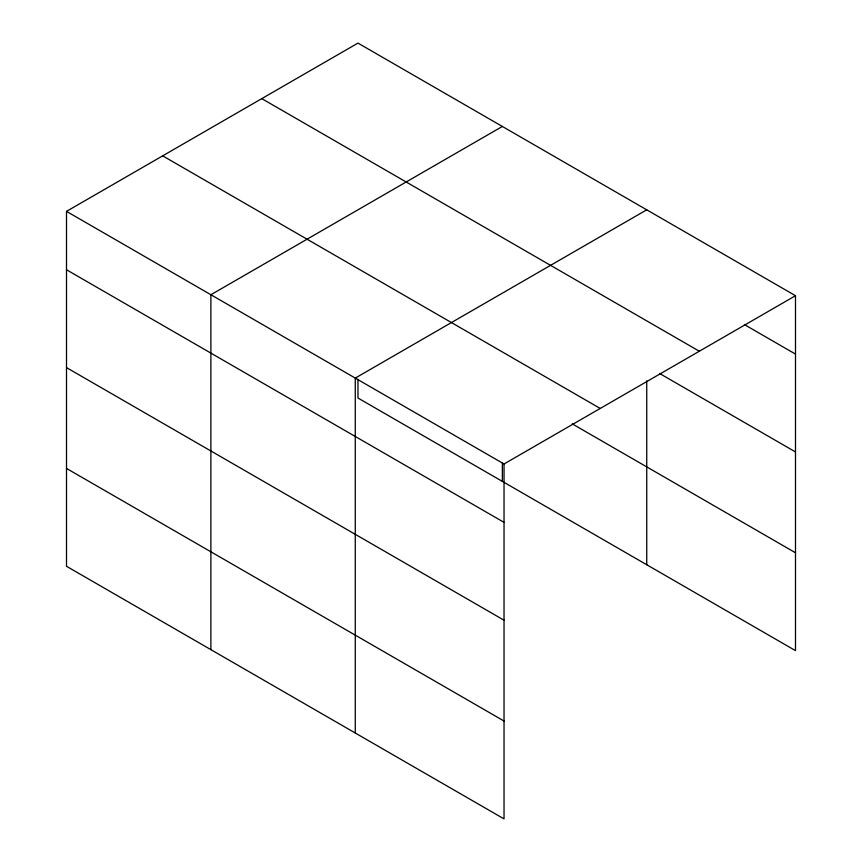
<?xml version="1.0" encoding="UTF-8"?>
<svg xmlns="http://www.w3.org/2000/svg" width="862" height="862" viewBox="0 0 862 862"><rect width="100%" height="100%" fill="white"/><g stroke="black" fill="none" stroke-linecap="round" stroke-linejoin="round"><path stroke-width="1.29" d="M66.503 211.373L504.033 463.982L504.033 818.9L66.503 566.291L66.503 211.373L357.967 43.1L795.497 295.709L795.497 650.627L357.967 398.018L357.967 379.248M502.352 126.455L210.888 294.739L210.888 649.657M646.737 209.822L355.273 378.095L355.273 733.012M504.033 463.982L795.497 295.709M744.359 324.565L795.497 354.088M261.789 98.634L699.319 351.233M659.516 373.44L795.497 451.947M162.681 155.85L600.211 408.448M572.217 423.856L795.497 552.768M66.503 269.752L504.033 522.361M66.503 367.611L504.033 620.22M66.503 468.432L504.033 721.041M646.737 380.842L646.737 564.739M502.352 462.614L502.352 481.373"/></g></svg>
